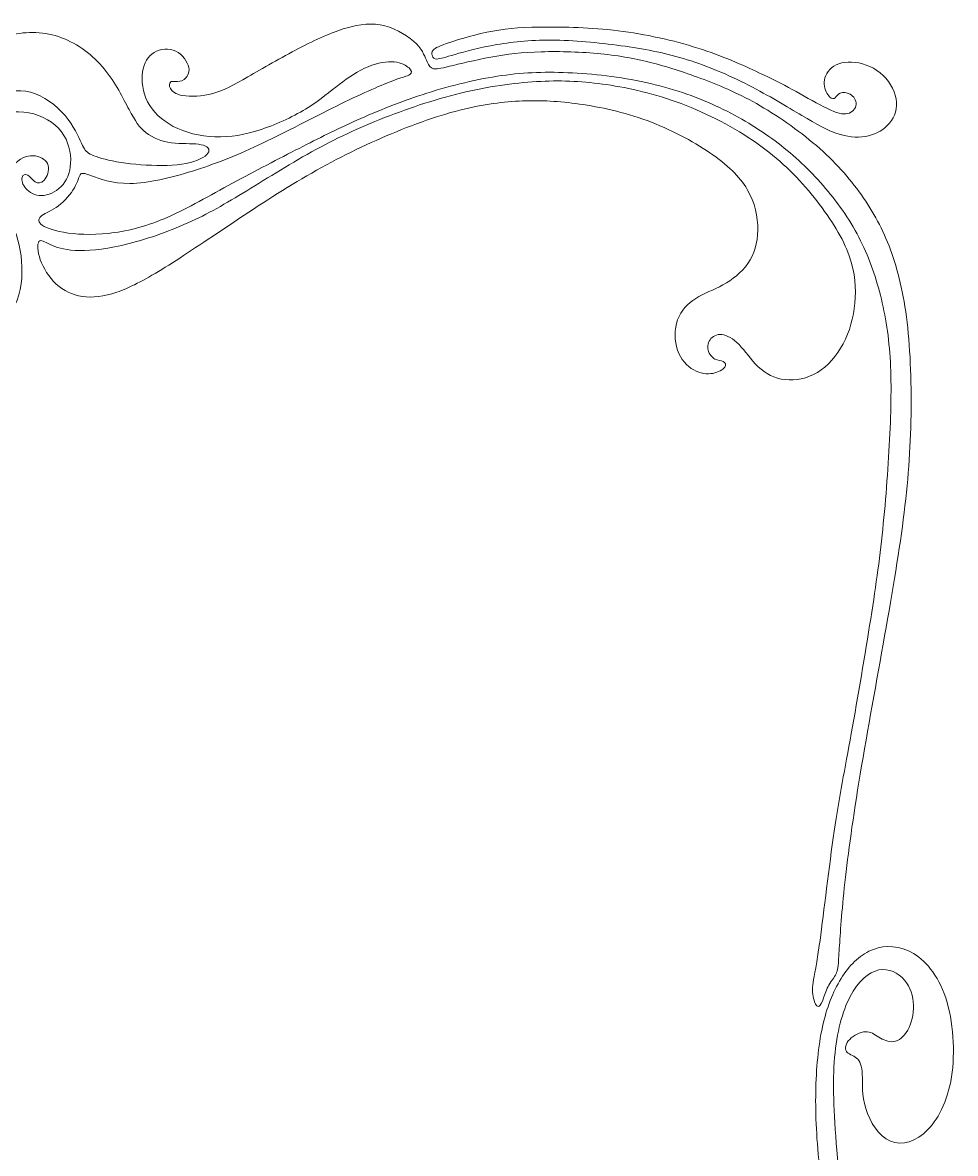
# Model space of a CAD drawing. Header units: millimetres. Extents: x -99 to 91, y -80 to 67.
# Drawn here: x -65.6 to -5.2, y -6.6 to 66.7 of the extents above; entities that cross this region are included whole.
import ezdxf

# ---------------------------------------------------------------- set-up
doc = ezdxf.new("R2010")
doc.units = ezdxf.units.MM
doc.header["$MEASUREMENT"] = 0
doc.layers.add('Layer 1', color=7, linetype='Continuous')

msp = doc.modelspace()

# ---------------------------------------------------------------- linework, layer by layer
at = {"layer": 'Layer 1', "lineweight": 20}
for points, knots in [([(-58.746, 61.028), (-59.132, 61.757), (-59.629, 62.777), (-60.36, 63.659), (-60.36, 63.659), (-61.091, 64.541), (-62.058, 65.286), (-63.128, 65.682), (-63.128, 65.682), (-64.198, 66.078), (-65.373, 66.125), (-66.446, 65.83), (-66.446, 65.83), (-67.52, 65.535), (-68.493, 64.897), (-69.02, 64.119), (-69.02, 64.119), (-69.546, 63.34), (-69.627, 62.421), (-69.553, 61.82), (-69.553, 61.82), (-69.479, 61.22), (-69.251, 60.938), (-69.067, 60.841), (-69.067, 60.841), (-68.882, 60.743), (-68.741, 60.831), (-68.523, 61.055), (-68.523, 61.055), (-68.305, 61.28), (-68.01, 61.643), (-67.426, 61.914), (-67.426, 61.914), (-66.842, 62.186), (-65.97, 62.367), (-65.124, 62.146), (-65.124, 62.146), (-64.279, 61.924), (-63.46, 61.3), (-62.897, 60.636), (-62.897, 60.636), (-62.333, 59.972), (-62.024, 59.267), (-61.83, 58.848), (-61.83, 58.848), (-61.635, 58.428), (-61.554, 58.294), (-61.276, 58.146), (-61.276, 58.146), (-60.998, 57.999), (-60.521, 57.838), (-59.827, 57.7), (-59.827, 57.7), (-59.132, 57.563), (-58.219, 57.448), (-57.304, 57.415), (-57.304, 57.415), (-56.388, 57.381), (-55.468, 57.428), (-54.79, 57.596), (-54.79, 57.596), (-54.113, 57.764), (-53.677, 58.052), (-53.593, 58.291), (-53.593, 58.291), (-53.509, 58.529), (-53.777, 58.717), (-54.244, 58.781), (-54.244, 58.781), (-54.71, 58.844), (-55.374, 58.784), (-56.002, 58.871), (-56.002, 58.871), (-56.629, 58.958), (-57.22, 59.193), (-57.652, 59.529), (-57.652, 59.529), (-58.085, 59.864), (-58.36, 60.3), (-58.746, 61.028)], [0, 0, 0, 0, 0.047619, 0.047619, 0.047619, 0.047619, 0.095238, 0.095238, 0.095238, 0.095238, 0.142857, 0.142857, 0.142857, 0.142857, 0.190476, 0.190476, 0.190476, 0.190476, 0.238095, 0.238095, 0.238095, 0.238095, 0.285714, 0.285714, 0.285714, 0.285714, 0.333333, 0.333333, 0.333333, 0.333333, 0.380952, 0.380952, 0.380952, 0.380952, 0.428571, 0.428571, 0.428571, 0.428571, 0.47619, 0.47619, 0.47619, 0.47619, 0.52381, 0.52381, 0.52381, 0.52381, 0.571429, 0.571429, 0.571429, 0.571429, 0.619048, 0.619048, 0.619048, 0.619048, 0.666667, 0.666667, 0.666667, 0.666667, 0.714286, 0.714286, 0.714286, 0.714286, 0.761905, 0.761905, 0.761905, 0.761905, 0.809524, 0.809524, 0.809524, 0.809524, 0.857143, 0.857143, 0.857143, 0.857143, 0.904762, 0.904762, 0.904762, 0.904762, 1, 1, 1, 1]), ([(-24.813, 64.031), (-25.89, 64.31), (-26.963, 64.511), (-28.201, 64.635), (-28.201, 64.635), (-29.439, 64.759), (-30.842, 64.806), (-32.056, 64.769), (-32.056, 64.769), (-33.271, 64.733), (-34.298, 64.612), (-35.321, 64.424), (-35.321, 64.424), (-36.344, 64.236), (-37.364, 63.981), (-37.995, 63.83), (-37.995, 63.83), (-38.626, 63.679), (-38.867, 63.632), (-39.045, 63.672), (-39.045, 63.672), (-39.223, 63.713), (-39.337, 63.84), (-39.455, 64.115), (-39.455, 64.115), (-39.572, 64.39), (-39.693, 64.813), (-40.146, 65.276), (-40.146, 65.276), (-40.599, 65.739), (-41.384, 66.242), (-42.182, 66.45), (-42.182, 66.45), (-42.981, 66.658), (-43.793, 66.571), (-44.709, 66.299), (-44.709, 66.299), (-45.625, 66.028), (-46.645, 65.571), (-47.769, 64.984), (-47.769, 64.984), (-48.893, 64.397), (-50.121, 63.679), (-51.053, 63.146), (-51.053, 63.146), (-51.986, 62.612), (-52.624, 62.263), (-53.322, 62.072), (-53.322, 62.072), (-54.019, 61.881), (-54.778, 61.847), (-55.268, 61.931), (-55.268, 61.931), (-55.757, 62.015), (-55.979, 62.216), (-56.076, 62.394), (-56.076, 62.394), (-56.173, 62.572), (-56.147, 62.726), (-56.076, 62.797), (-56.076, 62.797), (-56.006, 62.867), (-55.892, 62.854), (-55.734, 62.847), (-55.734, 62.847), (-55.576, 62.84), (-55.375, 62.84), (-55.184, 62.974), (-55.184, 62.974), (-54.992, 63.109), (-54.811, 63.377), (-54.885, 63.749), (-54.885, 63.749), (-54.959, 64.122), (-55.288, 64.598), (-55.727, 64.81), (-55.727, 64.81), (-56.167, 65.021), (-56.717, 64.967), (-57.123, 64.723), (-57.123, 64.723), (-57.529, 64.478), (-57.791, 64.041), (-57.878, 63.464), (-57.878, 63.464), (-57.965, 62.887), (-57.878, 62.169), (-57.549, 61.532), (-57.549, 61.532), (-57.22, 60.894), (-56.65, 60.337), (-55.885, 59.938), (-55.885, 59.938), (-55.12, 59.539), (-54.16, 59.297), (-53.187, 59.26), (-53.187, 59.26), (-52.214, 59.223), (-51.228, 59.391), (-50.174, 59.743), (-50.174, 59.743), (-49.121, 60.096), (-48, 60.633), (-47.158, 61.156), (-47.158, 61.156), (-46.316, 61.679), (-45.752, 62.189), (-45.145, 62.656), (-45.145, 62.656), (-44.538, 63.122), (-43.887, 63.545), (-43.263, 63.803), (-43.263, 63.803), (-42.639, 64.062), (-42.041, 64.156), (-41.582, 64.112), (-41.582, 64.112), (-41.122, 64.068), (-40.8, 63.887), (-40.622, 63.719), (-40.622, 63.719), (-40.444, 63.552), (-40.411, 63.397), (-40.565, 63.293), (-40.565, 63.293), (-40.72, 63.189), (-41.062, 63.135), (-41.901, 62.807), (-41.901, 62.807), (-42.739, 62.478), (-44.075, 61.874), (-45.608, 61.112), (-45.608, 61.112), (-47.141, 60.351), (-48.873, 59.431), (-50.396, 58.713), (-50.396, 58.713), (-51.919, 57.995), (-53.234, 57.479), (-54.637, 57.043), (-54.637, 57.043), (-56.039, 56.606), (-57.529, 56.251), (-58.693, 56.237), (-58.693, 56.237), (-59.857, 56.224), (-60.696, 56.553), (-61.186, 56.734), (-61.186, 56.734), (-61.676, 56.915), (-61.817, 56.949), (-61.914, 56.808), (-61.914, 56.808), (-62.011, 56.667), (-62.065, 56.351), (-62.29, 55.962), (-62.29, 55.962), (-62.515, 55.573), (-62.911, 55.11), (-63.32, 54.798), (-63.32, 54.798), (-63.729, 54.486), (-64.152, 54.325), (-64.39, 54.154), (-64.39, 54.154), (-64.628, 53.983), (-64.682, 53.801), (-64.464, 53.607), (-64.464, 53.607), (-64.246, 53.412), (-63.756, 53.204), (-62.994, 53.073), (-62.994, 53.073), (-62.233, 52.943), (-61.199, 52.889), (-60.086, 53.006), (-60.086, 53.006), (-58.972, 53.124), (-57.777, 53.412), (-56.485, 53.956), (-56.485, 53.956), (-55.194, 54.499), (-53.805, 55.298), (-52.335, 56.1), (-52.335, 56.1), (-50.866, 56.902), (-49.315, 57.707), (-47.99, 58.388), (-47.99, 58.388), (-46.665, 59.069), (-45.564, 59.626), (-44.246, 60.223), (-44.246, 60.223), (-42.927, 60.82), (-41.391, 61.458), (-39.777, 61.988), (-39.777, 61.988), (-38.163, 62.518), (-36.472, 62.941), (-34.918, 63.182), (-34.918, 63.182), (-33.365, 63.424), (-31.949, 63.484), (-30.342, 63.414), (-30.342, 63.414), (-28.735, 63.344), (-26.937, 63.142), (-25.286, 62.78), (-25.286, 62.78), (-23.635, 62.418), (-22.132, 61.894), (-20.776, 61.273), (-20.776, 61.273), (-19.421, 60.653), (-18.213, 59.935), (-17.123, 59.143), (-17.123, 59.143), (-16.032, 58.351), (-15.059, 57.485), (-14.15, 56.492), (-14.15, 56.492), (-13.241, 55.499), (-12.395, 54.379), (-11.734, 53.201), (-11.734, 53.201), (-11.073, 52.023), (-10.597, 50.789), (-10.231, 49.487), (-10.231, 49.487), (-9.865, 48.185), (-9.61, 46.816), (-9.493, 45.266), (-9.493, 45.266), (-9.376, 43.716), (-9.396, 41.985), (-9.486, 40.018), (-9.486, 40.018), (-9.577, 38.052), (-9.738, 35.851), (-9.949, 33.825), (-9.949, 33.825), (-10.161, 31.798), (-10.422, 29.946), (-10.795, 27.611), (-10.795, 27.611), (-11.167, 25.276), (-11.65, 22.457), (-12.063, 20.183), (-12.063, 20.183), (-12.476, 17.908), (-12.818, 16.177), (-13.154, 13.838), (-13.154, 13.838), (-13.489, 11.5), (-13.818, 8.554), (-14.056, 6.866), (-14.056, 6.866), (-14.294, 5.178), (-14.442, 4.749), (-14.482, 4.323), (-14.482, 4.323), (-14.522, 3.897), (-14.455, 3.474), (-14.365, 3.222), (-14.365, 3.222), (-14.274, 2.971), (-14.16, 2.89), (-14.063, 2.947), (-14.063, 2.947), (-13.965, 3.004), (-13.885, 3.199), (-13.791, 3.457), (-13.791, 3.457), (-13.697, 3.716), (-13.59, 4.038), (-13.435, 4.313), (-13.435, 4.313), (-13.281, 4.588), (-13.08, 4.816), (-12.969, 5.038), (-12.969, 5.038), (-12.858, 5.259), (-12.838, 5.474), (-12.791, 6.219), (-12.791, 6.219), (-12.744, 6.963), (-12.67, 8.238), (-12.503, 9.943), (-12.503, 9.943), (-12.335, 11.647), (-12.073, 13.781), (-11.654, 16.438), (-11.654, 16.438), (-11.234, 19.096), (-10.657, 22.276), (-10.12, 25.272), (-10.12, 25.272), (-9.584, 28.269), (-9.087, 31.08), (-8.742, 33.56), (-8.742, 33.56), (-8.396, 36.039), (-8.201, 38.187), (-8.134, 40.418), (-8.134, 40.418), (-8.067, 42.649), (-8.128, 44.964), (-8.332, 46.89), (-8.332, 46.89), (-8.537, 48.816), (-8.886, 50.352), (-9.359, 51.694), (-9.359, 51.694), (-9.832, 53.036), (-10.429, 54.184), (-11.187, 55.291), (-11.187, 55.291), (-11.946, 56.398), (-12.865, 57.465), (-14.026, 58.495), (-14.026, 58.495), (-15.187, 59.525), (-16.589, 60.519), (-17.888, 61.27), (-17.888, 61.27), (-19.186, 62.022), (-20.381, 62.532), (-21.518, 62.964), (-21.518, 62.964), (-22.655, 63.397), (-23.736, 63.753), (-24.813, 64.031)], [0, 0, 0, 0, 0.011905, 0.011905, 0.011905, 0.011905, 0.02381, 0.02381, 0.02381, 0.02381, 0.035714, 0.035714, 0.035714, 0.035714, 0.047619, 0.047619, 0.047619, 0.047619, 0.059524, 0.059524, 0.059524, 0.059524, 0.071429, 0.071429, 0.071429, 0.071429, 0.083333, 0.083333, 0.083333, 0.083333, 0.095238, 0.095238, 0.095238, 0.095238, 0.107143, 0.107143, 0.107143, 0.107143, 0.119048, 0.119048, 0.119048, 0.119048, 0.130952, 0.130952, 0.130952, 0.130952, 0.142857, 0.142857, 0.142857, 0.142857, 0.154762, 0.154762, 0.154762, 0.154762, 0.166667, 0.166667, 0.166667, 0.166667, 0.178571, 0.178571, 0.178571, 0.178571, 0.190476, 0.190476, 0.190476, 0.190476, 0.202381, 0.202381, 0.202381, 0.202381, 0.214286, 0.214286, 0.214286, 0.214286, 0.22619, 0.22619, 0.22619, 0.22619, 0.238095, 0.238095, 0.238095, 0.238095, 0.25, 0.25, 0.25, 0.25, 0.261905, 0.261905, 0.261905, 0.261905, 0.27381, 0.27381, 0.27381, 0.27381, 0.285714, 0.285714, 0.285714, 0.285714, 0.297619, 0.297619, 0.297619, 0.297619, 0.309524, 0.309524, 0.309524, 0.309524, 0.321429, 0.321429, 0.321429, 0.321429, 0.333333, 0.333333, 0.333333, 0.333333, 0.345238, 0.345238, 0.345238, 0.345238, 0.357143, 0.357143, 0.357143, 0.357143, 0.369048, 0.369048, 0.369048, 0.369048, 0.380952, 0.380952, 0.380952, 0.380952, 0.392857, 0.392857, 0.392857, 0.392857, 0.404762, 0.404762, 0.404762, 0.404762, 0.416667, 0.416667, 0.416667, 0.416667, 0.428571, 0.428571, 0.428571, 0.428571, 0.440476, 0.440476, 0.440476, 0.440476, 0.452381, 0.452381, 0.452381, 0.452381, 0.464286, 0.464286, 0.464286, 0.464286, 0.47619, 0.47619, 0.47619, 0.47619, 0.488095, 0.488095, 0.488095, 0.488095, 0.5, 0.5, 0.5, 0.5, 0.511905, 0.511905, 0.511905, 0.511905, 0.52381, 0.52381, 0.52381, 0.52381, 0.535714, 0.535714, 0.535714, 0.535714, 0.547619, 0.547619, 0.547619, 0.547619, 0.559524, 0.559524, 0.559524, 0.559524, 0.571429, 0.571429, 0.571429, 0.571429, 0.583333, 0.583333, 0.583333, 0.583333, 0.595238, 0.595238, 0.595238, 0.595238, 0.607143, 0.607143, 0.607143, 0.607143, 0.619048, 0.619048, 0.619048, 0.619048, 0.630952, 0.630952, 0.630952, 0.630952, 0.642857, 0.642857, 0.642857, 0.642857, 0.654762, 0.654762, 0.654762, 0.654762, 0.666667, 0.666667, 0.666667, 0.666667, 0.678571, 0.678571, 0.678571, 0.678571, 0.690476, 0.690476, 0.690476, 0.690476, 0.702381, 0.702381, 0.702381, 0.702381, 0.714286, 0.714286, 0.714286, 0.714286, 0.72619, 0.72619, 0.72619, 0.72619, 0.738095, 0.738095, 0.738095, 0.738095, 0.75, 0.75, 0.75, 0.75, 0.761905, 0.761905, 0.761905, 0.761905, 0.77381, 0.77381, 0.77381, 0.77381, 0.785714, 0.785714, 0.785714, 0.785714, 0.797619, 0.797619, 0.797619, 0.797619, 0.809524, 0.809524, 0.809524, 0.809524, 0.821429, 0.821429, 0.821429, 0.821429, 0.833333, 0.833333, 0.833333, 0.833333, 0.845238, 0.845238, 0.845238, 0.845238, 0.857143, 0.857143, 0.857143, 0.857143, 0.869048, 0.869048, 0.869048, 0.869048, 0.880952, 0.880952, 0.880952, 0.880952, 0.892857, 0.892857, 0.892857, 0.892857, 0.904762, 0.904762, 0.904762, 0.904762, 0.916667, 0.916667, 0.916667, 0.916667, 0.928571, 0.928571, 0.928571, 0.928571, 0.940476, 0.940476, 0.940476, 0.940476, 0.952381, 0.952381, 0.952381, 0.952381, 0.964286, 0.964286, 0.964286, 0.964286, 0.97619, 0.97619, 0.97619, 0.97619, 1, 1, 1, 1]), ([(-17.779, 63.327), (-18.736, 63.783), (-20.064, 64.394), (-21.624, 64.91), (-21.624, 64.91), (-23.185, 65.427), (-24.976, 65.85), (-26.748, 66.088), (-26.748, 66.088), (-28.519, 66.326), (-30.271, 66.38), (-31.676, 66.373), (-31.676, 66.373), (-33.082, 66.367), (-34.143, 66.299), (-35.199, 66.108), (-35.199, 66.108), (-36.256, 65.917), (-37.31, 65.602), (-37.978, 65.377), (-37.978, 65.377), (-38.645, 65.152), (-38.927, 65.018), (-39.055, 64.884), (-39.055, 64.884), (-39.182, 64.749), (-39.155, 64.615), (-39.112, 64.501), (-39.112, 64.501), (-39.068, 64.387), (-39.008, 64.293), (-38.813, 64.3), (-38.813, 64.3), (-38.618, 64.306), (-38.29, 64.414), (-37.645, 64.598), (-37.645, 64.598), (-37.001, 64.783), (-36.042, 65.045), (-34.934, 65.236), (-34.934, 65.236), (-33.827, 65.427), (-32.572, 65.548), (-31.133, 65.524), (-31.133, 65.524), (-29.694, 65.501), (-28.07, 65.333), (-26.627, 65.125), (-26.627, 65.125), (-25.184, 64.917), (-23.923, 64.669), (-22.608, 64.256), (-22.608, 64.256), (-21.292, 63.843), (-19.923, 63.266), (-18.632, 62.605), (-18.632, 62.605), (-17.34, 61.944), (-16.125, 61.2), (-15.183, 60.639), (-15.183, 60.639), (-14.24, 60.079), (-13.569, 59.703), (-12.921, 59.482), (-12.921, 59.482), (-12.274, 59.26), (-11.65, 59.193), (-11.086, 59.284), (-11.086, 59.284), (-10.522, 59.374), (-10.019, 59.623), (-9.643, 60.005), (-9.643, 60.005), (-9.267, 60.388), (-9.019, 60.904), (-9.056, 61.498), (-9.056, 61.498), (-9.093, 62.092), (-9.415, 62.763), (-9.922, 63.243), (-9.922, 63.243), (-10.428, 63.723), (-11.119, 64.011), (-11.74, 64.085), (-11.74, 64.085), (-12.361, 64.159), (-12.911, 64.018), (-13.26, 63.736), (-13.26, 63.736), (-13.609, 63.454), (-13.757, 63.031), (-13.74, 62.669), (-13.74, 62.669), (-13.723, 62.307), (-13.542, 62.005), (-13.391, 61.857), (-13.391, 61.857), (-13.24, 61.71), (-13.119, 61.716), (-13.025, 61.793), (-13.025, 61.793), (-12.931, 61.871), (-12.864, 62.018), (-12.7, 62.089), (-12.7, 62.089), (-12.535, 62.159), (-12.274, 62.152), (-12.052, 62.018), (-12.052, 62.018), (-11.831, 61.884), (-11.65, 61.622), (-11.67, 61.361), (-11.67, 61.361), (-11.69, 61.099), (-11.911, 60.837), (-12.223, 60.763), (-12.223, 60.763), (-12.535, 60.69), (-12.938, 60.804), (-13.525, 61.086), (-13.525, 61.086), (-14.112, 61.367), (-14.884, 61.817), (-15.562, 62.193), (-15.562, 62.193), (-16.239, 62.568), (-16.823, 62.87), (-17.779, 63.327)], [0, 0, 0, 0, 0.030303, 0.030303, 0.030303, 0.030303, 0.060606, 0.060606, 0.060606, 0.060606, 0.090909, 0.090909, 0.090909, 0.090909, 0.121212, 0.121212, 0.121212, 0.121212, 0.151515, 0.151515, 0.151515, 0.151515, 0.181818, 0.181818, 0.181818, 0.181818, 0.212121, 0.212121, 0.212121, 0.212121, 0.242424, 0.242424, 0.242424, 0.242424, 0.272727, 0.272727, 0.272727, 0.272727, 0.30303, 0.30303, 0.30303, 0.30303, 0.333333, 0.333333, 0.333333, 0.333333, 0.363636, 0.363636, 0.363636, 0.363636, 0.393939, 0.393939, 0.393939, 0.393939, 0.424242, 0.424242, 0.424242, 0.424242, 0.454545, 0.454545, 0.454545, 0.454545, 0.484848, 0.484848, 0.484848, 0.484848, 0.515152, 0.515152, 0.515152, 0.515152, 0.545455, 0.545455, 0.545455, 0.545455, 0.575758, 0.575758, 0.575758, 0.575758, 0.606061, 0.606061, 0.606061, 0.606061, 0.636364, 0.636364, 0.636364, 0.636364, 0.666667, 0.666667, 0.666667, 0.666667, 0.69697, 0.69697, 0.69697, 0.69697, 0.727273, 0.727273, 0.727273, 0.727273, 0.757576, 0.757576, 0.757576, 0.757576, 0.787879, 0.787879, 0.787879, 0.787879, 0.818182, 0.818182, 0.818182, 0.818182, 0.848485, 0.848485, 0.848485, 0.848485, 0.878788, 0.878788, 0.878788, 0.878788, 0.909091, 0.909091, 0.909091, 0.909091, 0.939394, 0.939394, 0.939394, 0.939394, 1, 1, 1, 1]), ([(-75.217, 61.599), (-75.592, 61.87), (-76.203, 62.26), (-77.042, 62.515), (-77.042, 62.515), (-77.881, 62.77), (-78.948, 62.891), (-79.981, 62.84), (-79.981, 62.84), (-81.014, 62.79), (-82.014, 62.568), (-82.954, 62.115), (-82.954, 62.115), (-83.893, 61.663), (-84.772, 60.978), (-85.353, 60.398), (-85.353, 60.398), (-85.933, 59.817), (-86.215, 59.341), (-86.272, 59.029), (-86.272, 59.029), (-86.329, 58.717), (-86.161, 58.569), (-85.9, 58.603), (-85.9, 58.603), (-85.638, 58.636), (-85.282, 58.851), (-84.786, 59.159), (-84.786, 59.159), (-84.289, 59.468), (-83.652, 59.871), (-82.846, 60.186), (-82.846, 60.186), (-82.041, 60.502), (-81.068, 60.73), (-80.048, 60.653), (-80.048, 60.653), (-79.028, 60.575), (-77.961, 60.193), (-77.153, 59.539), (-77.153, 59.539), (-76.344, 58.884), (-75.794, 57.958), (-75.532, 57.12), (-75.532, 57.12), (-75.27, 56.281), (-75.297, 55.529), (-75.27, 54.989), (-75.27, 54.989), (-75.244, 54.449), (-75.163, 54.12), (-75.005, 53.946), (-75.005, 53.946), (-74.848, 53.771), (-74.613, 53.751), (-74.224, 53.909), (-74.224, 53.909), (-73.834, 54.066), (-73.291, 54.402), (-72.905, 54.838), (-72.905, 54.838), (-72.519, 55.274), (-72.291, 55.811), (-72.164, 56.217), (-72.164, 56.217), (-72.036, 56.623), (-72.009, 56.898), (-71.929, 56.985), (-71.929, 56.985), (-71.848, 57.073), (-71.714, 56.972), (-71.643, 56.69), (-71.643, 56.69), (-71.573, 56.408), (-71.566, 55.945), (-71.747, 55.462), (-71.747, 55.462), (-71.929, 54.979), (-72.298, 54.476), (-72.801, 53.976), (-72.801, 53.976), (-73.304, 53.476), (-73.942, 52.979), (-74.395, 52.385), (-74.395, 52.385), (-74.848, 51.792), (-75.116, 51.1), (-75.119, 50.245), (-75.119, 50.245), (-75.123, 49.389), (-74.861, 48.369), (-74.23, 47.584), (-74.23, 47.584), (-73.6, 46.799), (-72.6, 46.249), (-71.493, 46.034), (-71.493, 46.034), (-70.385, 45.819), (-69.171, 45.94), (-68.211, 46.356), (-68.211, 46.356), (-67.252, 46.772), (-66.547, 47.484), (-66.141, 48.349), (-66.141, 48.349), (-65.735, 49.215), (-65.628, 50.235), (-65.708, 51.191), (-65.708, 51.191), (-65.789, 52.147), (-66.057, 53.04), (-66.352, 53.791), (-66.352, 53.791), (-66.648, 54.543), (-66.97, 55.154), (-66.943, 55.804), (-66.943, 55.804), (-66.916, 56.455), (-66.54, 57.146), (-66.114, 57.552), (-66.114, 57.552), (-65.688, 57.958), (-65.212, 58.079), (-64.809, 58.022), (-64.809, 58.022), (-64.406, 57.965), (-64.077, 57.73), (-63.99, 57.405), (-63.99, 57.405), (-63.903, 57.079), (-64.057, 56.663), (-64.245, 56.452), (-64.245, 56.452), (-64.433, 56.241), (-64.655, 56.234), (-64.836, 56.348), (-64.836, 56.348), (-65.017, 56.462), (-65.158, 56.697), (-65.312, 56.784), (-65.312, 56.784), (-65.467, 56.871), (-65.634, 56.811), (-65.681, 56.633), (-65.681, 56.633), (-65.728, 56.455), (-65.654, 56.16), (-65.433, 55.908), (-65.433, 55.908), (-65.212, 55.657), (-64.842, 55.449), (-64.416, 55.452), (-64.416, 55.452), (-63.99, 55.455), (-63.507, 55.67), (-63.152, 56.036), (-63.152, 56.036), (-62.796, 56.402), (-62.568, 56.918), (-62.534, 57.562), (-62.534, 57.562), (-62.501, 58.207), (-62.662, 58.978), (-63.128, 59.589), (-63.128, 59.589), (-63.594, 60.2), (-64.366, 60.649), (-65.235, 60.817), (-65.235, 60.817), (-66.104, 60.985), (-67.07, 60.871), (-67.879, 60.367), (-67.879, 60.367), (-68.688, 59.864), (-69.338, 58.972), (-69.778, 58.076), (-69.778, 58.076), (-70.217, 57.18), (-70.446, 56.281), (-70.593, 55.308), (-70.593, 55.308), (-70.741, 54.335), (-70.808, 53.288), (-71.05, 52.456), (-71.05, 52.456), (-71.291, 51.624), (-71.707, 51.006), (-72.16, 50.762), (-72.16, 50.762), (-72.613, 50.517), (-73.103, 50.644), (-73.284, 50.923), (-73.284, 50.923), (-73.465, 51.201), (-73.338, 51.631), (-73.019, 52.144), (-73.019, 52.144), (-72.7, 52.657), (-72.19, 53.254), (-71.815, 53.848), (-71.815, 53.848), (-71.439, 54.442), (-71.197, 55.033), (-71.043, 55.764), (-71.043, 55.764), (-70.889, 56.496), (-70.821, 57.368), (-70.939, 58.106), (-70.939, 58.106), (-71.056, 58.844), (-71.358, 59.448), (-71.727, 59.81), (-71.727, 59.81), (-72.096, 60.173), (-72.533, 60.294), (-72.902, 60.314), (-72.902, 60.314), (-73.271, 60.334), (-73.573, 60.253), (-73.761, 60.26), (-73.761, 60.26), (-73.948, 60.267), (-74.022, 60.361), (-74.136, 60.502), (-74.136, 60.502), (-74.25, 60.642), (-74.405, 60.83), (-74.552, 61.002), (-74.552, 61.002), (-74.7, 61.173), (-74.841, 61.327), (-75.217, 61.599)], [0, 0, 0, 0, 0.016949, 0.016949, 0.016949, 0.016949, 0.033898, 0.033898, 0.033898, 0.033898, 0.050847, 0.050847, 0.050847, 0.050847, 0.067797, 0.067797, 0.067797, 0.067797, 0.084746, 0.084746, 0.084746, 0.084746, 0.101695, 0.101695, 0.101695, 0.101695, 0.118644, 0.118644, 0.118644, 0.118644, 0.135593, 0.135593, 0.135593, 0.135593, 0.152542, 0.152542, 0.152542, 0.152542, 0.169492, 0.169492, 0.169492, 0.169492, 0.186441, 0.186441, 0.186441, 0.186441, 0.20339, 0.20339, 0.20339, 0.20339, 0.220339, 0.220339, 0.220339, 0.220339, 0.237288, 0.237288, 0.237288, 0.237288, 0.254237, 0.254237, 0.254237, 0.254237, 0.271186, 0.271186, 0.271186, 0.271186, 0.288136, 0.288136, 0.288136, 0.288136, 0.305085, 0.305085, 0.305085, 0.305085, 0.322034, 0.322034, 0.322034, 0.322034, 0.338983, 0.338983, 0.338983, 0.338983, 0.355932, 0.355932, 0.355932, 0.355932, 0.372881, 0.372881, 0.372881, 0.372881, 0.389831, 0.389831, 0.389831, 0.389831, 0.40678, 0.40678, 0.40678, 0.40678, 0.423729, 0.423729, 0.423729, 0.423729, 0.440678, 0.440678, 0.440678, 0.440678, 0.457627, 0.457627, 0.457627, 0.457627, 0.474576, 0.474576, 0.474576, 0.474576, 0.491525, 0.491525, 0.491525, 0.491525, 0.508475, 0.508475, 0.508475, 0.508475, 0.525424, 0.525424, 0.525424, 0.525424, 0.542373, 0.542373, 0.542373, 0.542373, 0.559322, 0.559322, 0.559322, 0.559322, 0.576271, 0.576271, 0.576271, 0.576271, 0.59322, 0.59322, 0.59322, 0.59322, 0.610169, 0.610169, 0.610169, 0.610169, 0.627119, 0.627119, 0.627119, 0.627119, 0.644068, 0.644068, 0.644068, 0.644068, 0.661017, 0.661017, 0.661017, 0.661017, 0.677966, 0.677966, 0.677966, 0.677966, 0.694915, 0.694915, 0.694915, 0.694915, 0.711864, 0.711864, 0.711864, 0.711864, 0.728814, 0.728814, 0.728814, 0.728814, 0.745763, 0.745763, 0.745763, 0.745763, 0.762712, 0.762712, 0.762712, 0.762712, 0.779661, 0.779661, 0.779661, 0.779661, 0.79661, 0.79661, 0.79661, 0.79661, 0.813559, 0.813559, 0.813559, 0.813559, 0.830508, 0.830508, 0.830508, 0.830508, 0.847458, 0.847458, 0.847458, 0.847458, 0.864407, 0.864407, 0.864407, 0.864407, 0.881356, 0.881356, 0.881356, 0.881356, 0.898305, 0.898305, 0.898305, 0.898305, 0.915254, 0.915254, 0.915254, 0.915254, 0.932203, 0.932203, 0.932203, 0.932203, 0.949153, 0.949153, 0.949153, 0.949153, 0.966102, 0.966102, 0.966102, 0.966102, 1, 1, 1, 1]), ([(-36.951, 62.169), (-38.692, 61.763), (-40.531, 61.159), (-42.209, 60.502), (-42.209, 60.502), (-43.886, 59.844), (-45.403, 59.133), (-46.939, 58.281), (-46.939, 58.281), (-48.476, 57.428), (-50.033, 56.435), (-51.385, 55.613), (-51.385, 55.613), (-52.737, 54.791), (-53.885, 54.14), (-55.197, 53.57), (-55.197, 53.57), (-56.508, 53), (-57.985, 52.51), (-59.229, 52.225), (-59.229, 52.225), (-60.474, 51.939), (-61.488, 51.859), (-62.242, 51.902), (-62.242, 51.902), (-62.997, 51.946), (-63.494, 52.114), (-63.863, 52.285), (-63.863, 52.285), (-64.232, 52.456), (-64.474, 52.631), (-64.588, 52.476), (-64.588, 52.476), (-64.702, 52.322), (-64.688, 51.839), (-64.497, 51.299), (-64.497, 51.299), (-64.306, 50.758), (-63.937, 50.161), (-63.467, 49.725), (-63.467, 49.725), (-62.997, 49.289), (-62.427, 49.014), (-61.773, 48.92), (-61.773, 48.92), (-61.118, 48.826), (-60.38, 48.913), (-59.552, 49.195), (-59.552, 49.195), (-58.723, 49.477), (-57.803, 49.953), (-56.633, 50.671), (-56.633, 50.671), (-55.462, 51.389), (-54.039, 52.349), (-52.486, 53.389), (-52.486, 53.389), (-50.932, 54.429), (-49.248, 55.55), (-47.557, 56.546), (-47.557, 56.546), (-45.866, 57.542), (-44.168, 58.415), (-42.423, 59.176), (-42.423, 59.176), (-40.679, 59.938), (-38.887, 60.589), (-37.337, 60.988), (-37.337, 60.988), (-35.787, 61.387), (-34.478, 61.535), (-33.264, 61.582), (-33.264, 61.582), (-32.049, 61.629), (-30.929, 61.575), (-29.593, 61.384), (-29.593, 61.384), (-28.258, 61.193), (-26.708, 60.864), (-25.212, 60.314), (-25.212, 60.314), (-23.715, 59.764), (-22.272, 58.992), (-21.148, 58.227), (-21.148, 58.227), (-20.024, 57.462), (-19.219, 56.704), (-18.719, 55.855), (-18.719, 55.855), (-18.219, 55.006), (-18.025, 54.066), (-18.038, 53.228), (-18.038, 53.228), (-18.052, 52.389), (-18.273, 51.651), (-18.682, 51.054), (-18.682, 51.054), (-19.092, 50.456), (-19.689, 50), (-20.296, 49.668), (-20.296, 49.668), (-20.903, 49.336), (-21.521, 49.128), (-22.048, 48.796), (-22.048, 48.796), (-22.574, 48.463), (-23.011, 48.007), (-23.229, 47.4), (-23.229, 47.4), (-23.447, 46.793), (-23.447, 46.034), (-23.239, 45.437), (-23.239, 45.437), (-23.031, 44.84), (-22.615, 44.404), (-22.185, 44.162), (-22.185, 44.162), (-21.756, 43.921), (-21.313, 43.874), (-20.947, 43.937), (-20.947, 43.937), (-20.581, 44.001), (-20.293, 44.176), (-20.182, 44.337), (-20.182, 44.337), (-20.071, 44.498), (-20.138, 44.645), (-20.276, 44.712), (-20.276, 44.712), (-20.414, 44.78), (-20.622, 44.766), (-20.816, 44.867), (-20.816, 44.867), (-21.011, 44.967), (-21.192, 45.182), (-21.252, 45.437), (-21.252, 45.437), (-21.313, 45.692), (-21.252, 45.987), (-21.071, 46.192), (-21.071, 46.192), (-20.89, 46.397), (-20.588, 46.511), (-20.239, 46.43), (-20.239, 46.43), (-19.89, 46.35), (-19.494, 46.075), (-19.105, 45.642), (-19.105, 45.642), (-18.716, 45.209), (-18.333, 44.618), (-17.83, 44.199), (-17.83, 44.199), (-17.327, 43.78), (-16.703, 43.531), (-16.015, 43.511), (-16.015, 43.511), (-15.327, 43.491), (-14.576, 43.699), (-13.928, 44.162), (-13.928, 44.162), (-13.28, 44.625), (-12.737, 45.343), (-12.361, 46.158), (-12.361, 46.158), (-11.985, 46.974), (-11.777, 47.886), (-11.73, 48.849), (-11.73, 48.849), (-11.683, 49.812), (-11.798, 50.825), (-12.277, 51.966), (-12.277, 51.966), (-12.757, 53.107), (-13.603, 54.375), (-14.579, 55.56), (-14.579, 55.56), (-15.555, 56.744), (-16.662, 57.844), (-18.098, 58.851), (-18.098, 58.851), (-19.534, 59.857), (-21.299, 60.77), (-23.004, 61.411), (-23.004, 61.411), (-24.708, 62.052), (-26.352, 62.421), (-27.828, 62.639), (-27.828, 62.639), (-29.305, 62.857), (-30.613, 62.924), (-32.089, 62.854), (-32.089, 62.854), (-33.566, 62.783), (-35.21, 62.575), (-36.951, 62.169)], [0, 0, 0, 0, 0.02, 0.02, 0.02, 0.02, 0.04, 0.04, 0.04, 0.04, 0.06, 0.06, 0.06, 0.06, 0.08, 0.08, 0.08, 0.08, 0.1, 0.1, 0.1, 0.1, 0.12, 0.12, 0.12, 0.12, 0.14, 0.14, 0.14, 0.14, 0.16, 0.16, 0.16, 0.16, 0.18, 0.18, 0.18, 0.18, 0.2, 0.2, 0.2, 0.2, 0.22, 0.22, 0.22, 0.22, 0.24, 0.24, 0.24, 0.24, 0.26, 0.26, 0.26, 0.26, 0.28, 0.28, 0.28, 0.28, 0.3, 0.3, 0.3, 0.3, 0.32, 0.32, 0.32, 0.32, 0.34, 0.34, 0.34, 0.34, 0.36, 0.36, 0.36, 0.36, 0.38, 0.38, 0.38, 0.38, 0.4, 0.4, 0.4, 0.4, 0.42, 0.42, 0.42, 0.42, 0.44, 0.44, 0.44, 0.44, 0.46, 0.46, 0.46, 0.46, 0.48, 0.48, 0.48, 0.48, 0.5, 0.5, 0.5, 0.5, 0.52, 0.52, 0.52, 0.52, 0.54, 0.54, 0.54, 0.54, 0.56, 0.56, 0.56, 0.56, 0.58, 0.58, 0.58, 0.58, 0.6, 0.6, 0.6, 0.6, 0.62, 0.62, 0.62, 0.62, 0.64, 0.64, 0.64, 0.64, 0.66, 0.66, 0.66, 0.66, 0.68, 0.68, 0.68, 0.68, 0.7, 0.7, 0.7, 0.7, 0.72, 0.72, 0.72, 0.72, 0.74, 0.74, 0.74, 0.74, 0.76, 0.76, 0.76, 0.76, 0.78, 0.78, 0.78, 0.78, 0.8, 0.8, 0.8, 0.8, 0.82, 0.82, 0.82, 0.82, 0.84, 0.84, 0.84, 0.84, 0.86, 0.86, 0.86, 0.86, 0.88, 0.88, 0.88, 0.88, 0.9, 0.9, 0.9, 0.9, 0.92, 0.92, 0.92, 0.92, 0.94, 0.94, 0.94, 0.94, 0.96, 0.96, 0.96, 0.96, 1, 1, 1, 1]), ([(-45.257, -65.929), (-46.097, -65.317), (-46.976, -64.726), (-47.854, -64.312), (-47.854, -64.312), (-48.731, -63.898), (-49.607, -63.659), (-50.392, -63.547), (-50.392, -63.547), (-51.177, -63.435), (-51.871, -63.448), (-52.605, -63.572), (-52.605, -63.572), (-53.338, -63.696), (-54.109, -63.931), (-54.769, -64.278), (-54.769, -64.278), (-55.428, -64.626), (-55.975, -65.085), (-56.273, -65.651), (-56.273, -65.651), (-56.572, -66.216), (-56.622, -66.887), (-56.525, -67.439), (-56.525, -67.439), (-56.428, -67.991), (-56.183, -68.424), (-55.779, -68.712), (-55.779, -68.712), (-55.374, -69.001), (-54.811, -69.145), (-54.368, -69.026), (-54.368, -69.026), (-53.925, -68.907), (-53.603, -68.524), (-53.564, -68.169), (-53.564, -68.169), (-53.526, -67.813), (-53.77, -67.484), (-54.049, -67.322), (-54.049, -67.322), (-54.327, -67.159), (-54.64, -67.162), (-54.837, -67.14), (-54.837, -67.14), (-55.035, -67.119), (-55.119, -67.072), (-55.04, -66.934), (-55.04, -66.934), (-54.962, -66.797), (-54.72, -66.568), (-54.351, -66.399), (-54.351, -66.399), (-53.982, -66.229), (-53.485, -66.119), (-52.947, -66.184), (-52.947, -66.184), (-52.408, -66.25), (-51.828, -66.491), (-50.974, -66.931), (-50.974, -66.931), (-50.12, -67.37), (-48.993, -68.008), (-47.751, -68.598), (-47.751, -68.598), (-46.51, -69.189), (-45.154, -69.732), (-44.015, -70.041), (-44.015, -70.041), (-42.876, -70.35), (-41.954, -70.423), (-41.16, -70.325), (-41.16, -70.325), (-40.367, -70.226), (-39.702, -69.954), (-39.254, -69.613), (-39.254, -69.613), (-38.806, -69.273), (-38.575, -68.863), (-38.404, -68.496), (-38.404, -68.496), (-38.233, -68.128), (-38.122, -67.803), (-37.999, -67.65), (-37.999, -67.65), (-37.877, -67.498), (-37.743, -67.518), (-37.136, -67.655), (-37.136, -67.655), (-36.528, -67.793), (-35.448, -68.048), (-34.045, -68.182), (-34.045, -68.182), (-32.643, -68.316), (-30.918, -68.33), (-29.033, -68.206), (-29.033, -68.206), (-27.147, -68.081), (-25.101, -67.82), (-23.111, -67.306), (-23.111, -67.306), (-21.121, -66.793), (-19.189, -66.028), (-17.39, -65.032), (-17.39, -65.032), (-15.592, -64.035), (-13.928, -62.807), (-12.455, -61.398), (-12.455, -61.398), (-10.982, -59.989), (-9.7, -58.398), (-8.845, -56.952), (-8.845, -56.952), (-7.989, -55.506), (-7.56, -54.204), (-7.278, -52.54), (-7.278, -52.54), (-6.996, -50.876), (-6.862, -48.85), (-6.872, -46.514), (-6.872, -46.514), (-6.882, -44.179), (-7.036, -41.535), (-7.476, -38.314), (-7.476, -38.314), (-7.915, -35.093), (-8.64, -31.295), (-9.432, -27.35), (-9.432, -27.35), (-10.224, -23.404), (-11.083, -19.311), (-11.7, -15.687), (-11.7, -15.687), (-12.317, -12.064), (-12.693, -8.91), (-12.915, -6.393), (-12.915, -6.393), (-13.136, -3.877), (-13.203, -1.998), (-13.062, -0.381), (-13.062, -0.381), (-12.921, 1.236), (-12.572, 2.592), (-12.056, 3.571), (-12.056, 3.571), (-11.539, 4.551), (-10.854, 5.155), (-10.204, 5.289), (-10.204, 5.289), (-9.553, 5.423), (-8.935, 5.088), (-8.539, 4.632), (-8.539, 4.632), (-8.144, 4.175), (-7.969, 3.598), (-7.956, 3.008), (-7.956, 3.008), (-7.942, 2.417), (-8.09, 1.813), (-8.331, 1.384), (-8.331, 1.384), (-8.573, 0.954), (-8.909, 0.699), (-9.244, 0.652), (-9.244, 0.652), (-9.579, 0.605), (-9.915, 0.767), (-10.204, 0.941), (-10.204, 0.941), (-10.492, 1.115), (-10.734, 1.303), (-11.069, 1.29), (-11.069, 1.29), (-11.405, 1.276), (-11.834, 1.062), (-12.089, 0.793), (-12.089, 0.793), (-12.344, 0.525), (-12.425, 0.203), (-12.304, 0.015), (-12.304, 0.015), (-12.183, -0.173), (-11.861, -0.227), (-11.64, -0.415), (-11.64, -0.415), (-11.418, -0.602), (-11.297, -0.925), (-11.271, -1.481), (-11.271, -1.481), (-11.244, -2.038), (-11.311, -2.83), (-11.049, -3.689), (-11.049, -3.689), (-10.787, -4.548), (-10.197, -5.474), (-9.445, -5.796), (-9.445, -5.796), (-8.694, -6.118), (-7.781, -5.836), (-7.023, -5.051), (-7.023, -5.051), (-6.265, -4.266), (-5.661, -2.978), (-5.453, -1.334), (-5.453, -1.334), (-5.245, 0.31), (-5.433, 2.31), (-5.969, 3.759), (-5.969, 3.759), (-6.506, 5.209), (-7.392, 6.108), (-8.284, 6.524), (-8.284, 6.524), (-9.177, 6.94), (-10.076, 6.873), (-10.841, 6.497), (-10.841, 6.497), (-11.606, 6.121), (-12.237, 5.437), (-12.747, 4.564), (-12.747, 4.564), (-13.257, 3.692), (-13.646, 2.632), (-13.901, 1.364), (-13.901, 1.364), (-14.156, 0.095), (-14.277, -1.381), (-14.29, -2.911), (-14.29, -2.911), (-14.304, -4.441), (-14.21, -6.024), (-13.975, -8.172), (-13.975, -8.172), (-13.74, -10.319), (-13.364, -13.03), (-12.834, -16.063), (-12.834, -16.063), (-12.304, -19.096), (-11.619, -22.451), (-10.948, -26.014), (-10.948, -26.014), (-10.277, -29.578), (-9.62, -33.349), (-9.164, -36.348), (-9.164, -36.348), (-8.707, -39.348), (-8.452, -41.576), (-8.365, -43.904), (-8.365, -43.904), (-8.278, -46.233), (-8.358, -48.662), (-8.6, -50.635), (-8.6, -50.635), (-8.841, -52.607), (-9.244, -54.124), (-9.868, -55.52), (-9.868, -55.52), (-10.492, -56.915), (-11.338, -58.19), (-12.364, -59.371), (-12.364, -59.371), (-13.391, -60.552), (-14.599, -61.64), (-15.995, -62.633), (-15.995, -62.633), (-17.39, -63.626), (-18.974, -64.525), (-20.638, -65.236), (-20.638, -65.236), (-22.302, -65.947), (-24.047, -66.471), (-26.187, -66.759), (-26.187, -66.759), (-28.328, -67.048), (-30.865, -67.102), (-32.925, -66.988), (-32.925, -66.988), (-34.985, -66.874), (-36.568, -66.592), (-38.608, -65.941), (-38.608, -65.941), (-40.648, -65.29), (-43.145, -64.27), (-45.882, -62.961), (-45.882, -62.961), (-48.62, -61.653), (-51.6, -60.056), (-53.787, -59.069), (-53.787, -59.069), (-55.975, -58.083), (-57.37, -57.707), (-58.632, -57.546), (-58.632, -57.546), (-59.893, -57.385), (-61.021, -57.439), (-61.819, -57.674), (-61.819, -57.674), (-62.618, -57.909), (-63.088, -58.325), (-63.181, -58.6), (-63.181, -58.6), (-63.275, -58.875), (-62.994, -59.009), (-62.598, -59.244), (-62.598, -59.244), (-62.202, -59.479), (-61.692, -59.814), (-61.363, -60.197), (-61.363, -60.197), (-61.034, -60.579), (-60.887, -61.009), (-60.685, -61.183), (-60.685, -61.183), (-60.484, -61.358), (-60.229, -61.277), (-59.706, -61.143), (-59.706, -61.143), (-59.182, -61.009), (-58.39, -60.821), (-57.122, -60.854), (-57.122, -60.854), (-55.854, -60.888), (-54.109, -61.143), (-52.344, -61.639), (-52.344, -61.639), (-50.58, -62.136), (-48.795, -62.874), (-47.278, -63.559), (-47.278, -63.559), (-45.762, -64.243), (-44.513, -64.874), (-43.232, -65.451), (-43.232, -65.451), (-41.95, -66.028), (-40.635, -66.551), (-39.932, -66.845), (-39.932, -66.845), (-39.229, -67.139), (-39.138, -67.202), (-39.174, -67.342), (-39.174, -67.342), (-39.209, -67.481), (-39.37, -67.696), (-39.655, -67.853), (-39.655, -67.853), (-39.94, -68.011), (-40.35, -68.112), (-40.897, -68.095), (-40.897, -68.095), (-41.443, -68.078), (-42.128, -67.944), (-42.871, -67.56), (-42.871, -67.56), (-43.614, -67.176), (-44.416, -66.541), (-45.257, -65.929)], [0, 0, 0, 0, 0.011111, 0.011111, 0.011111, 0.011111, 0.022222, 0.022222, 0.022222, 0.022222, 0.033333, 0.033333, 0.033333, 0.033333, 0.044444, 0.044444, 0.044444, 0.044444, 0.055556, 0.055556, 0.055556, 0.055556, 0.066667, 0.066667, 0.066667, 0.066667, 0.077778, 0.077778, 0.077778, 0.077778, 0.088889, 0.088889, 0.088889, 0.088889, 0.1, 0.1, 0.1, 0.1, 0.111111, 0.111111, 0.111111, 0.111111, 0.122222, 0.122222, 0.122222, 0.122222, 0.133333, 0.133333, 0.133333, 0.133333, 0.144444, 0.144444, 0.144444, 0.144444, 0.155556, 0.155556, 0.155556, 0.155556, 0.166667, 0.166667, 0.166667, 0.166667, 0.177778, 0.177778, 0.177778, 0.177778, 0.188889, 0.188889, 0.188889, 0.188889, 0.2, 0.2, 0.2, 0.2, 0.211111, 0.211111, 0.211111, 0.211111, 0.222222, 0.222222, 0.222222, 0.222222, 0.233333, 0.233333, 0.233333, 0.233333, 0.244444, 0.244444, 0.244444, 0.244444, 0.255556, 0.255556, 0.255556, 0.255556, 0.266667, 0.266667, 0.266667, 0.266667, 0.277778, 0.277778, 0.277778, 0.277778, 0.288889, 0.288889, 0.288889, 0.288889, 0.3, 0.3, 0.3, 0.3, 0.311111, 0.311111, 0.311111, 0.311111, 0.322222, 0.322222, 0.322222, 0.322222, 0.333333, 0.333333, 0.333333, 0.333333, 0.344444, 0.344444, 0.344444, 0.344444, 0.355556, 0.355556, 0.355556, 0.355556, 0.366667, 0.366667, 0.366667, 0.366667, 0.377778, 0.377778, 0.377778, 0.377778, 0.388889, 0.388889, 0.388889, 0.388889, 0.4, 0.4, 0.4, 0.4, 0.411111, 0.411111, 0.411111, 0.411111, 0.422222, 0.422222, 0.422222, 0.422222, 0.433333, 0.433333, 0.433333, 0.433333, 0.444444, 0.444444, 0.444444, 0.444444, 0.455556, 0.455556, 0.455556, 0.455556, 0.466667, 0.466667, 0.466667, 0.466667, 0.477778, 0.477778, 0.477778, 0.477778, 0.488889, 0.488889, 0.488889, 0.488889, 0.5, 0.5, 0.5, 0.5, 0.511111, 0.511111, 0.511111, 0.511111, 0.522222, 0.522222, 0.522222, 0.522222, 0.533333, 0.533333, 0.533333, 0.533333, 0.544444, 0.544444, 0.544444, 0.544444, 0.555556, 0.555556, 0.555556, 0.555556, 0.566667, 0.566667, 0.566667, 0.566667, 0.577778, 0.577778, 0.577778, 0.577778, 0.588889, 0.588889, 0.588889, 0.588889, 0.6, 0.6, 0.6, 0.6, 0.611111, 0.611111, 0.611111, 0.611111, 0.622222, 0.622222, 0.622222, 0.622222, 0.633333, 0.633333, 0.633333, 0.633333, 0.644444, 0.644444, 0.644444, 0.644444, 0.655556, 0.655556, 0.655556, 0.655556, 0.666667, 0.666667, 0.666667, 0.666667, 0.677778, 0.677778, 0.677778, 0.677778, 0.688889, 0.688889, 0.688889, 0.688889, 0.7, 0.7, 0.7, 0.7, 0.711111, 0.711111, 0.711111, 0.711111, 0.722222, 0.722222, 0.722222, 0.722222, 0.733333, 0.733333, 0.733333, 0.733333, 0.744444, 0.744444, 0.744444, 0.744444, 0.755556, 0.755556, 0.755556, 0.755556, 0.766667, 0.766667, 0.766667, 0.766667, 0.777778, 0.777778, 0.777778, 0.777778, 0.788889, 0.788889, 0.788889, 0.788889, 0.8, 0.8, 0.8, 0.8, 0.811111, 0.811111, 0.811111, 0.811111, 0.822222, 0.822222, 0.822222, 0.822222, 0.833333, 0.833333, 0.833333, 0.833333, 0.844444, 0.844444, 0.844444, 0.844444, 0.855556, 0.855556, 0.855556, 0.855556, 0.866667, 0.866667, 0.866667, 0.866667, 0.877778, 0.877778, 0.877778, 0.877778, 0.888889, 0.888889, 0.888889, 0.888889, 0.9, 0.9, 0.9, 0.9, 0.911111, 0.911111, 0.911111, 0.911111, 0.922222, 0.922222, 0.922222, 0.922222, 0.933333, 0.933333, 0.933333, 0.933333, 0.944444, 0.944444, 0.944444, 0.944444, 0.955556, 0.955556, 0.955556, 0.955556, 0.966667, 0.966667, 0.966667, 0.966667, 0.977778, 0.977778, 0.977778, 0.977778, 1, 1, 1, 1])]:
    msp.add_open_spline(points, degree=3, knots=knots, dxfattribs=at)

doc.saveas('drawing.dxf')
